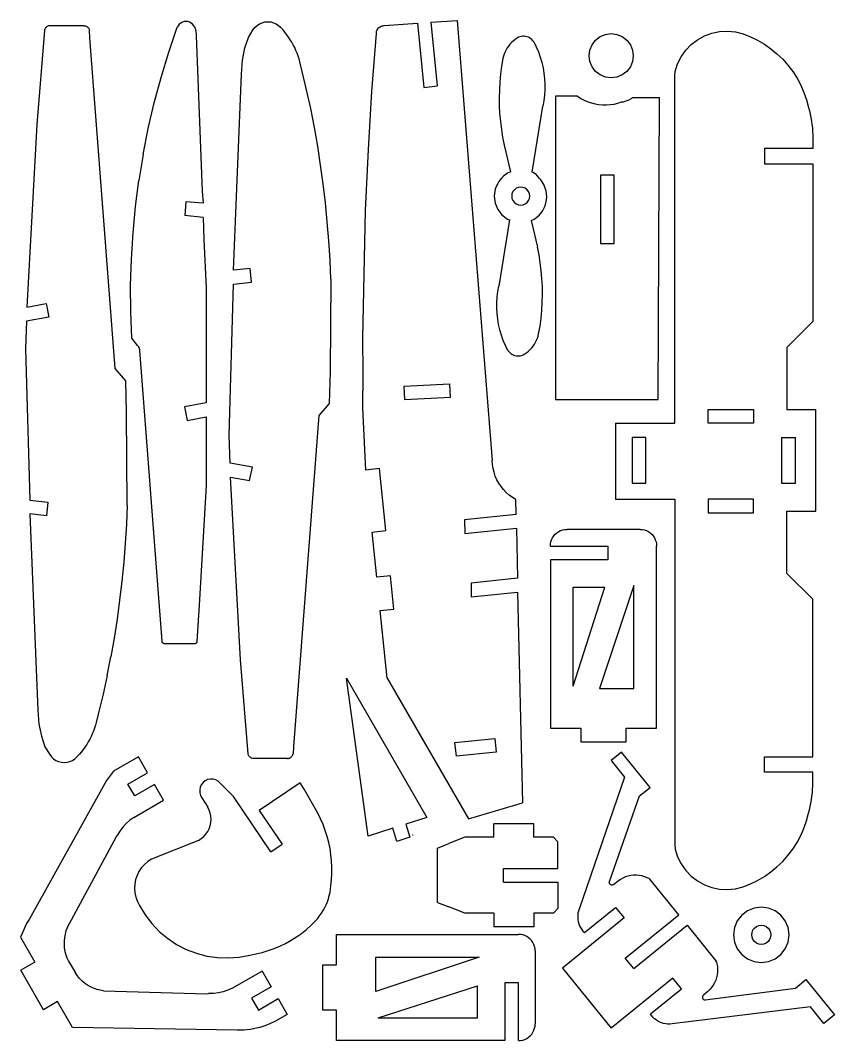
# Model space of a CAD drawing. Extents: x -201 to 201, y -128 to 128.
# Drawn here: x -200.9 to 0.4, y -126.2 to 126 of the extents above; entities that cross this region are included whole.
import ezdxf

# ---------------------------------------------------------------- set-up
doc = ezdxf.new("R2010")
doc.units = 0
doc.header["$MEASUREMENT"] = 0
doc.layers.get('0').update_dxf_attribs({"linetype": 'CONTINUOUS'})

msp = doc.modelspace()

# ---------------------------------------------------------------- linework, layer by layer
for p, q in [((-194.94, 123.69), (-194.98, 123.53)), ((-194.88, 123.85), (-194.94, 123.69)), ((-194.8, 124.01), (-194.88, 123.85)), ((-194.71, 124.15), (-194.8, 124.01)), ((-194.59, 124.27), (-194.71, 124.15)), ((-194.47, 124.39), (-194.59, 124.27)), ((-194.32, 124.48), (-194.47, 124.39)), ((-194.17, 124.56), (-194.32, 124.48)), ((-194.01, 124.62), (-194.17, 124.56)), ((-193.85, 124.65), (-194.01, 124.62)), ((-193.68, 124.67), (-193.85, 124.65)), ((-193.5, 124.66), (-193.68, 124.67)), ((-185.23, 124.66), (-193.5, 124.66)), ((-185.23, 124.66), (-185.05, 124.65)), ((-185.05, 124.65), (-184.87, 124.62)), ((-184.87, 124.62), (-184.7, 124.56)), ((-184.7, 124.56), (-184.54, 124.48)), ((-184.54, 124.48), (-184.39, 124.38)), ((-184.39, 124.38), (-184.25, 124.26)), ((-184.25, 124.26), (-184.13, 124.12)), ((-184.13, 124.12), (-184.03, 123.97)), ((-184.03, 123.97), (-183.95, 123.81)), ((-183.95, 123.81), (-183.9, 123.64)), ((-183.9, 123.64), (-183.87, 123.48)), ((-164.25, 118.12), (-162.15, 124.29)), ((-161.93, 124.69), (-162.15, 124.29)), ((-161.64, 125.04), (-161.93, 124.69)), ((-161.29, 125.33), (-161.64, 125.04)), ((-160.89, 125.55), (-161.29, 125.33)), ((-160.45, 125.68), (-160.89, 125.55)), ((-159.99, 125.73), (-160.45, 125.68)), ((-159.54, 125.68), (-159.99, 125.73)), ((-159.1, 125.55), (-159.54, 125.68)), ((-158.7, 125.33), (-159.1, 125.55)), ((-158.34, 125.04), (-158.7, 125.33)), ((-158.05, 124.69), (-158.34, 125.04)), ((-157.84, 124.29), (-158.05, 124.69)), ((-157.84, 124.29), (-157.78, 124.12)), ((-157.78, 124.12), (-157.72, 123.95)), ((-157.72, 123.95), (-157.67, 123.77)), ((-157.67, 123.77), (-157.63, 123.6)), ((-157.63, 123.6), (-157.59, 123.42)), ((-144.5, 121.75), (-143.34, 123.72)), ((-143.34, 123.72), (-142.9, 124.28)), ((-142.9, 124.28), (-142.38, 124.76)), ((-142.38, 124.76), (-141.79, 125.14)), ((-141.79, 125.14), (-141.14, 125.43)), ((-141.14, 125.43), (-140.46, 125.6)), ((-140.46, 125.6), (-139.75, 125.66)), ((-139.75, 125.66), (-139.05, 125.6)), ((-139.05, 125.6), (-138.36, 125.43)), ((-138.36, 125.43), (-137.71, 125.14)), ((-137.71, 125.14), (-137.12, 124.76)), ((-137.12, 124.76), (-136.6, 124.28)), ((-136.6, 124.28), (-135.99, 123.62)), ((-135.51, 123.05), (-135.99, 123.62)), ((-112.78, 123.47), (-112.67, 123.71)), ((-112.67, 123.71), (-112.53, 123.92)), ((-112.53, 123.92), (-112.37, 124.12)), ((-112.37, 124.12), (-112.17, 124.29)), ((-112.17, 124.29), (-111.96, 124.44)), ((-111.96, 124.44), (-111.73, 124.55)), ((-111.73, 124.55), (-111.49, 124.63)), ((-111.49, 124.63), (-111.24, 124.68)), ((-111.24, 124.68), (-110.98, 124.7)), ((-110.98, 124.7), (-102.77, 125.29)), ((-102.77, 125.29), (-101.14, 109.43)), ((-99.4, 125.53), (-92.96, 125.99)), ((-97.78, 109.78), (-99.4, 125.53)), ((-92.96, 125.99), (-84.29, 17.17)), ((-194.98, 123.53), (-196.85, 100.28)), ((-183.74, 121.69), (-183.87, 123.48)), ((-177.52, 39.91), (-183.74, 121.69)), ((-157.59, 123.42), (-157.55, 123.24)), ((-157.55, 123.24), (-157.52, 123.06)), ((-157.52, 123.06), (-157.5, 122.88)), ((-157.5, 122.88), (-157.48, 122.7)), ((-157.48, 122.7), (-157.47, 122.52)), ((-157.47, 122.52), (-157.46, 122.34)), ((-157.46, 122.34), (-157.46, 122.16)), ((-157.46, 122.16), (-155.97, 83.8)), ((-145.41, 119.2), (-144.5, 121.75)), ((-135.05, 122.46), (-135.51, 123.05)), ((-134.61, 121.85), (-135.05, 122.46)), ((-134.2, 121.23), (-134.61, 121.85)), ((-133.81, 120.59), (-134.2, 121.23)), ((-114.01, 108.43), (-112.91, 122.72)), ((-112.91, 122.72), (-112.9, 122.97)), ((-112.9, 122.97), (-112.85, 123.23)), ((-112.85, 123.23), (-112.78, 123.47)), ((-78.68, 121.22), (-79.12, 120.87)), ((-78.23, 121.54), (-78.68, 121.22)), ((-77.75, 121.82), (-78.23, 121.54)), ((-77.41, 121.95), (-77.75, 121.82)), ((-77.07, 122.03), (-77.41, 121.95)), ((-76.72, 122.07), (-77.07, 122.03)), ((-76.36, 122.07), (-76.72, 122.07)), ((-76.01, 122.03), (-76.36, 122.07)), ((-75.67, 121.94), (-76.01, 122.03)), ((-75.33, 121.82), (-75.67, 121.94)), ((-75.02, 121.66), (-75.33, 121.82)), ((-74.72, 121.47), (-75.02, 121.66)), ((-74.45, 121.24), (-74.72, 121.47)), ((-74.21, 120.98), (-74.45, 121.24)), ((-59.59, 119.99), (-58.72, 121.12)), ((-58.72, 121.12), (-57.59, 121.99)), ((-57.59, 121.99), (-56.27, 122.54)), ((-56.27, 122.54), (-54.86, 122.73)), ((-54.86, 122.73), (-53.44, 122.54)), ((-53.44, 122.54), (-52.12, 121.99)), ((-52.12, 121.99), (-50.99, 121.12)), ((-50.99, 121.12), (-50.12, 119.99)), ((-35.07, 120.01), (-33.52, 121.21)), ((-33.52, 121.21), (-31.81, 122.16)), ((-31.81, 122.16), (-29.97, 122.84)), ((-29.97, 122.84), (-28.05, 123.24)), ((-28.05, 123.24), (-26.1, 123.35)), ((-26.1, 123.35), (-24.15, 123.16)), ((-24.15, 123.16), (-22.24, 122.68)), ((-22.24, 122.68), (-20.44, 121.93)), ((-20.44, 121.93), (-18.67, 121.08)), ((-18.67, 121.08), (-16.98, 120.09)), ((-146.01, 116.15), (-145.41, 119.2)), ((-133.45, 119.93), (-133.81, 120.59)), ((-133.11, 119.26), (-133.45, 119.93)), ((-132.8, 118.58), (-133.11, 119.26)), ((-132.52, 117.89), (-132.8, 118.58)), ((-80.85, 118.7), (-81.09, 118.2)), ((-80.56, 119.18), (-80.85, 118.7)), ((-80.25, 119.64), (-80.56, 119.18)), ((-79.9, 120.08), (-80.25, 119.64)), ((-79.52, 120.49), (-79.9, 120.08)), ((-79.12, 120.87), (-79.52, 120.49)), ((-74, 120.7), (-74.21, 120.98)), ((-74, 120.7), (-73.39, 119.47)), ((-73.39, 119.47), (-72.86, 118.22)), ((-60.33, 117.26), (-60.14, 118.67)), ((-60.14, 118.67), (-59.59, 119.99)), ((-50.12, 119.99), (-49.57, 118.67)), ((-49.57, 118.67), (-49.39, 117.26)), ((-37.56, 116.99), (-36.43, 118.6)), ((-36.43, 118.6), (-35.07, 120.01)), ((-16.98, 120.09), (-15.38, 118.98)), ((-15.38, 118.98), (-13.86, 117.74)), ((-166.14, 111.88), (-164.25, 118.12)), ((-146.28, 112.74), (-146.01, 116.15)), ((-132.26, 117.18), (-132.52, 117.89)), ((-132.03, 116.47), (-132.26, 117.18)), ((-131.83, 115.75), (-132.03, 116.47)), ((-81.61, 116.61), (-81.94, 114.68)), ((-81.47, 117.15), (-81.61, 116.61)), ((-81.3, 117.68), (-81.47, 117.15)), ((-81.09, 118.2), (-81.3, 117.68)), ((-72.86, 118.22), (-72.4, 116.93)), ((-72.4, 116.93), (-72.02, 115.62)), ((-60.14, 115.84), (-60.33, 117.26)), ((-49.39, 117.26), (-49.57, 115.84)), ((-38.43, 115.24), (-37.56, 116.99)), ((-13.86, 117.74), (-12.45, 116.38)), ((-12.45, 116.38), (-11.15, 114.92)), ((-131.23, 113.39), (-131.83, 115.75)), ((-81.94, 114.68), (-82.2, 112.74)), ((-72.02, 115.62), (-71.71, 114.29)), ((-71.71, 114.29), (-71.48, 112.94)), ((-59.59, 114.52), (-60.14, 115.84)), ((-58.72, 113.39), (-59.59, 114.52)), ((-50.12, 114.52), (-50.99, 113.39)), ((-49.57, 115.84), (-50.12, 114.52)), ((-39.04, 113.38), (-38.43, 115.24)), ((-11.15, 114.92), (-9.97, 113.36)), ((-167.82, 105.59), (-166.14, 111.88)), ((-148.27, 64.21), (-146.28, 112.74)), ((-130.15, 108.8), (-131.23, 113.39)), ((-82.2, 112.74), (-82.39, 110.78)), ((-71.48, 112.94), (-71.33, 111.58)), ((-71.33, 111.58), (-71.26, 110.22)), ((-57.59, 112.52), (-58.72, 113.39)), ((-56.27, 111.98), (-57.59, 112.52)), ((-54.86, 111.79), (-56.27, 111.98)), ((-53.44, 111.98), (-54.86, 111.79)), ((-52.12, 112.52), (-53.44, 111.98)), ((-50.99, 113.39), (-52.12, 112.52)), ((-39.15, 112.29), (-39.04, 113.38)), ((-39.15, 26.41), (-39.15, 112.29)), ((-9.97, 113.36), (-8.91, 111.71)), ((-8.91, 111.71), (-7.99, 109.99)), ((-129.15, 104.18), (-130.15, 108.8)), ((-101.14, 109.43), (-97.78, 109.78)), ((-82.51, 108.83), (-82.55, 106.87)), ((-82.39, 110.78), (-82.51, 108.83)), ((-71.27, 108.85), (-71.35, 107.49)), ((-71.26, 110.22), (-71.27, 108.85)), ((-7.99, 109.99), (-7.21, 108.19)), ((-114.84, 94.08), (-114.01, 108.43)), ((-82.55, 106.87), (-82.53, 104.91)), ((-71.52, 106.13), (-71.76, 104.79)), ((-71.35, 107.49), (-71.52, 106.13)), ((-63.15, 107.23), (-68.59, 107.23)), ((-68.59, 107.23), (-68.59, 32.25)), ((-63.15, 107.23), (-62.35, 106.71)), ((-62.35, 106.71), (-61.52, 106.26)), ((-61.52, 106.26), (-60.65, 105.88)), ((-51.84, 105.9), (-51.6, 105.95)), ((-51.6, 105.95), (-51.37, 106.01)), ((-51.37, 106.01), (-51.14, 106.08)), ((-51.14, 106.08), (-50.91, 106.16)), ((-50.91, 106.16), (-50.69, 106.25)), ((-50.69, 106.25), (-50.47, 106.35)), ((-50.47, 106.35), (-50.26, 106.46)), ((-50.26, 106.46), (-50.05, 106.58)), ((-50.05, 106.58), (-49.85, 106.71)), ((-49.85, 106.71), (-49.65, 106.85)), ((-42.9, 106.85), (-49.65, 106.85)), ((-43.25, 32.25), (-42.9, 106.85)), ((-7.21, 108.19), (-6.57, 106.35)), ((-6.57, 106.35), (-6.07, 104.45)), ((-169.3, 99.24), (-167.82, 105.59)), ((-128.25, 99.55), (-129.15, 104.18)), ((-82.53, 104.91), (-82.43, 102.95)), ((-74.37, 88.46), (-71.76, 104.79)), ((-60.65, 105.88), (-59.75, 105.58)), ((-59.75, 105.58), (-58.84, 105.34)), ((-58.84, 105.34), (-57.9, 105.19)), ((-57.9, 105.19), (-56.96, 105.1)), ((-56.96, 105.1), (-56.01, 105.1)), ((-56.01, 105.1), (-55.07, 105.17)), ((-55.07, 105.17), (-54.13, 105.32)), ((-54.13, 105.32), (-53.21, 105.54)), ((-53.21, 105.54), (-52.31, 105.84)), ((-52.31, 105.84), (-52.07, 105.87)), ((-52.07, 105.87), (-51.84, 105.9)), ((-6.07, 104.45), (-5.85, 103.62)), ((-5.85, 103.62), (-5.66, 102.79)), ((-82.43, 102.95), (-82.26, 101)), ((-82.26, 101), (-82.01, 99.05)), ((-5.66, 102.79), (-5.49, 101.95)), ((-5.49, 101.95), (-5.34, 101.11)), ((-5.34, 101.11), (-5.21, 100.27)), ((-196.85, 100.28), (-199.3, 55.11)), ((-170.56, 92.85), (-169.3, 99.24)), ((-127.43, 94.9), (-128.25, 99.55)), ((-82.01, 99.05), (-81.7, 97.12)), ((-5.21, 100.27), (-5.11, 99.42)), ((-5.11, 99.42), (-5.04, 98.56)), ((-5.04, 98.56), (-4.99, 97.71)), ((-81.7, 97.12), (-81.31, 95.19)), ((-4.99, 97.71), (-4.96, 96.85)), ((-4.96, 96), (-4.98, 95.14)), ((-4.96, 96.85), (-4.96, 96)), ((-126.7, 90.24), (-127.43, 94.9)), ((-115.59, 79.03), (-114.84, 94.08)), ((-81.31, 95.19), (-79.73, 88.57)), ((-16.96, 94.29), (-16.96, 90.54)), ((-5.02, 94.29), (-16.96, 94.29)), ((-4.98, 95.14), (-5.02, 94.29)), ((-170.56, 92.85), (-171.61, 86.41)), ((-126.05, 85.56), (-126.7, 90.24)), ((-79.73, 88.57), (-80.5, 88.25)), ((-74.15, 88.38), (-74.37, 88.46)), ((-73.36, 87.81), (-74.15, 88.38)), ((-16.96, 90.54), (-5.02, 90.54)), ((-5.02, 90.54), (-5.02, 51.54)), ((-172.45, 79.95), (-171.61, 86.41)), ((-82.63, 86.13), (-82.91, 85.69)), ((-82.32, 86.55), (-82.63, 86.13)), ((-81.99, 86.96), (-82.32, 86.55)), ((-81.64, 87.34), (-81.99, 86.96)), ((-81.49, 87.49), (-81.64, 87.34)), ((-80.5, 88.25), (-81.49, 87.49)), ((-73.23, 87.7), (-73.36, 87.81)), ((-72.88, 87.33), (-73.23, 87.7)), ((-72.55, 86.95), (-72.88, 87.33)), ((-72.24, 86.54), (-72.55, 86.95)), ((-71.96, 86.12), (-72.24, 86.54)), ((-71.7, 85.69), (-71.96, 86.12)), ((-57.52, 87.75), (-57.52, 70.82)), ((-54.15, 87.75), (-57.52, 87.75)), ((-54.15, 70.82), (-54.15, 87.75)), ((-155.97, 83.8), (-155.77, 80.79)), ((-125.5, 80.87), (-126.05, 85.56)), ((-83.57, 84.25), (-83.79, 82.55)), ((-83.14, 85.28), (-83.57, 84.25)), ((-82.91, 85.69), (-83.14, 85.28)), ((-79.15, 83.67), (-79.38, 83.13)), ((-78.8, 84.13), (-79.15, 83.67)), ((-78.33, 84.49), (-78.8, 84.13)), ((-77.79, 84.71), (-78.33, 84.49)), ((-77.21, 84.79), (-77.79, 84.71)), ((-76.63, 84.71), (-77.21, 84.79)), ((-76.09, 84.49), (-76.63, 84.71)), ((-75.63, 84.13), (-76.09, 84.49)), ((-75.27, 83.67), (-75.63, 84.13)), ((-75.05, 83.13), (-75.27, 83.67)), ((-71.46, 85.24), (-71.7, 85.69)), ((-71.25, 84.78), (-71.46, 85.24)), ((-71.07, 84.31), (-71.25, 84.78)), ((-70.91, 83.83), (-71.07, 84.31)), ((-70.82, 83.1), (-70.91, 83.83)), ((-159.99, 81.16), (-160.27, 77.79)), ((-155.77, 80.79), (-159.99, 81.16)), ((-125.04, 76.17), (-125.5, 80.87)), ((-83.79, 82.55), (-83.57, 80.84)), ((-83.57, 80.84), (-82.91, 79.26)), ((-79.38, 83.13), (-79.45, 82.55)), ((-79.45, 82.55), (-79.38, 81.97)), ((-79.38, 81.97), (-79.15, 81.43)), ((-79.15, 81.43), (-78.8, 80.96)), ((-78.8, 80.96), (-78.33, 80.61)), ((-76.09, 80.61), (-75.63, 80.96)), ((-75.63, 80.96), (-75.27, 81.43)), ((-75.27, 81.43), (-75.05, 81.97)), ((-74.97, 82.55), (-75.05, 83.13)), ((-75.05, 81.97), (-74.97, 82.55)), ((-71.2, 80.19), (-71, 80.9)), ((-71, 80.9), (-70.86, 81.63)), ((-70.86, 81.63), (-70.8, 82.36)), ((-70.8, 82.36), (-70.82, 83.1)), ((-173.07, 73.46), (-172.45, 79.95)), ((-116.24, 47.46), (-115.59, 79.03)), ((-82.91, 79.26), (-81.87, 77.89)), ((-78.33, 80.61), (-77.79, 80.38)), ((-77.79, 80.38), (-77.21, 80.3)), ((-77.21, 80.3), (-76.63, 80.38)), ((-76.63, 80.38), (-76.09, 80.61)), ((-72.56, 77.89), (-71.82, 78.86)), ((-71.82, 78.86), (-71.47, 79.51)), ((-71.47, 79.51), (-71.2, 80.19)), ((-155.77, 77.3), (-160.27, 77.79)), ((-155.77, 77.3), (-155.6, 71.8)), ((-124.66, 71.47), (-125.04, 76.17)), ((-80.02, 76.65), (-82.63, 60.33)), ((-81.87, 77.89), (-80.5, 76.85)), ((-80.5, 76.85), (-80.02, 76.65)), ((-74.66, 76.54), (-73.92, 76.85)), ((-74.66, 76.54), (-73.08, 69.92)), ((-73.92, 76.85), (-73.25, 77.36)), ((-73.25, 77.36), (-73.23, 77.37)), ((-73.23, 77.37), (-73.22, 77.39)), ((-73.22, 77.39), (-72.56, 77.89)), ((-173.48, 66.96), (-173.07, 73.46)), ((-155.6, 71.8), (-155.02, 59.79)), ((-124.38, 66.76), (-124.66, 71.47)), ((-57.52, 70.82), (-54.15, 70.82)), ((-72.69, 68), (-73.08, 69.92)), ((-173.67, 60.44), (-173.48, 66.96)), ((-124.18, 62.04), (-124.38, 66.76)), ((-72.38, 66.06), (-72.69, 68)), ((-72.14, 64.12), (-72.38, 66.06)), ((-144.14, 64.66), (-148.27, 64.21)), ((-143.77, 61.29), (-144.14, 64.66)), ((-71.97, 62.16), (-72.14, 64.12)), ((-149.3, 23.41), (-148.27, 60.8)), ((-148.27, 60.8), (-143.77, 61.29)), ((-124.18, 62.04), (-124.38, 39.16)), ((-71.87, 60.21), (-71.97, 62.16)), ((-173.64, 53.93), (-173.67, 60.44)), ((-155.02, 59.79), (-155.02, 31.41)), ((-83.04, 57.63), (-82.88, 58.98)), ((-82.88, 58.98), (-82.63, 60.33)), ((-71.89, 56.29), (-71.84, 58.25)), ((-71.84, 58.25), (-71.87, 60.21)), ((-199.3, 55.11), (-194.6, 55.97)), ((-194.6, 55.97), (-193.93, 52.66)), ((-83.14, 54.9), (-83.13, 56.26)), ((-83.13, 56.26), (-83.04, 57.63)), ((-72, 54.33), (-71.89, 56.29)), ((-173.4, 47.41), (-173.64, 53.93)), ((-83.06, 53.53), (-83.14, 54.9)), ((-82.91, 52.17), (-83.06, 53.53)), ((-72.19, 52.38), (-72, 54.33)), ((-199.39, 51.66), (-199.65, 44.79)), ((-193.93, 52.66), (-199.39, 51.66)), ((-82.68, 50.83), (-82.91, 52.17)), ((-82.38, 49.5), (-82.68, 50.83)), ((-72.45, 50.43), (-72.19, 52.38)), ((-5.02, 51.54), (-11.4, 45.16)), ((-81.99, 48.19), (-82.38, 49.5)), ((-81.54, 46.9), (-81.99, 48.19)), ((-73.09, 47.43), (-72.92, 47.96)), ((-72.92, 47.96), (-72.79, 48.5)), ((-72.79, 48.5), (-72.45, 50.43)), ((-171.94, 45.61), (-173.4, 47.41)), ((-171.94, 45.61), (-171.87, 45.52)), ((-171.87, 45.52), (-171.8, 45.43)), ((-171.8, 45.43), (-171.74, 45.34)), ((-116.18, 38.83), (-116.24, 47.46)), ((-81, 45.64), (-81.54, 46.9)), ((-80.4, 44.41), (-81, 45.64)), ((-74.49, 45.04), (-74.15, 45.47)), ((-74.15, 45.47), (-73.83, 45.93)), ((-73.83, 45.93), (-73.55, 46.41)), ((-73.55, 46.41), (-73.3, 46.91)), ((-73.3, 46.91), (-73.09, 47.43)), ((-199.65, 44.79), (-198.62, 7.4)), ((-171.74, 45.34), (-171.69, 45.24)), ((-171.69, 45.24), (-171.64, 45.14)), ((-171.64, 45.14), (-171.6, 45.04)), ((-171.6, 45.04), (-171.56, 44.94)), ((-171.56, 44.94), (-171.53, 44.83)), ((-171.53, 44.83), (-171.51, 44.72)), ((-171.51, 44.72), (-171.49, 44.62)), ((-171.49, 44.62), (-171.47, 44.51)), ((-171.47, 44.51), (-171.47, 44.4)), ((-171.47, 44.4), (-165.93, -27.5)), ((-80.4, 44.41), (-80.19, 44.13)), ((-80.19, 44.13), (-79.94, 43.87)), ((-79.94, 43.87), (-79.67, 43.64)), ((-79.67, 43.64), (-79.38, 43.45)), ((-79.38, 43.45), (-79.06, 43.29)), ((-79.06, 43.29), (-78.73, 43.17)), ((-78.73, 43.17), (-78.38, 43.09)), ((-78.38, 43.09), (-78.03, 43.05)), ((-78.03, 43.05), (-77.68, 43.05)), ((-77.68, 43.05), (-77.33, 43.09)), ((-77.33, 43.09), (-76.98, 43.17)), ((-76.98, 43.17), (-76.65, 43.29)), ((-76.65, 43.29), (-76.17, 43.57)), ((-76.17, 43.57), (-75.71, 43.89)), ((-75.71, 43.89), (-75.28, 44.24)), ((-75.28, 44.24), (-74.87, 44.63)), ((-74.87, 44.63), (-74.49, 45.04)), ((-11.4, 45.16), (-11.4, 29.79)), ((-174.9, 36.91), (-177.52, 39.91)), ((-124.38, 39.16), (-124.55, 31.29)), ((-116.3, 30.2), (-116.18, 38.83)), ((-174.72, 29.05), (-174.9, 36.91)), ((-106.05, 35.59), (-94.82, 36.16)), ((-105.88, 32.22), (-106.05, 35.59)), ((-94.82, 36.16), (-94.65, 32.79)), ((-94.65, 32.79), (-105.88, 32.22)), ((-155.02, 31.41), (-160.34, 30.43)), ((-160.34, 30.43), (-159.73, 27.11)), ((-124.55, 31.29), (-127.18, 28.29)), ((-68.59, 32.25), (-43.25, 32.25)), ((-174.52, 6.16), (-174.72, 29.05)), ((-159.73, 27.11), (-155.02, 27.98)), ((-155.02, 27.98), (-155.02, 11.04)), ((-127.18, 28.29), (-133.4, -53.48)), ((-115.52, 14.84), (-116.3, 30.2)), ((-30.9, 26.41), (-30.9, 29.79)), ((-30.9, 29.79), (-19.65, 29.79)), ((-19.65, 29.79), (-19.65, 26.41)), ((-11.4, 29.79), (-4.24, 29.79)), ((-4.24, 4.66), (-4.24, 29.79)), ((-53.77, 26.41), (-39.15, 26.41)), ((-53.77, 26.41), (-53.77, 7.66)), ((-19.65, 26.41), (-30.9, 26.41)), ((-149.05, 16.54), (-149.3, 23.41)), ((-46.27, 22.85), (-49.65, 22.85)), ((-49.65, 22.85), (-49.65, 11.6)), ((-46.27, 11.6), (-46.27, 22.85)), ((-12.73, 22.85), (-9.3, 22.85)), ((-12.73, 22.85), (-12.73, 11.6)), ((-9.3, 11.6), (-9.3, 22.85)), ((-143.58, 15.54), (-149.05, 16.54)), ((-144.26, 12.23), (-143.58, 15.54)), ((-112.17, 15.19), (-115.52, 14.84)), ((-110.58, -0.14), (-112.17, 15.19)), ((-112.16, 15.19), (-112.17, 15.19)), ((-84.22, 16.19), (-84.29, 17.17)), ((-84.07, 15.22), (-84.22, 16.19)), ((-83.83, 14.27), (-84.07, 15.22)), ((-148.96, 13.09), (-144.26, 12.23)), ((-146.5, -32.08), (-148.96, 13.09)), ((-83.51, 13.34), (-83.83, 14.27)), ((-83.11, 12.44), (-83.51, 13.34)), ((-155.02, 11.04), (-156.7, -18.57)), ((-82.64, 11.58), (-83.11, 12.44)), ((-82.09, 10.77), (-82.64, 11.58)), ((-81.47, 10), (-82.09, 10.77)), ((-49.65, 11.6), (-46.27, 11.6)), ((-12.73, 11.6), (-9.3, 11.6)), ((-80.79, 9.29), (-81.47, 10)), ((-80.06, 8.65), (-80.79, 9.29)), ((-79.26, 8.06), (-80.06, 8.65)), ((-78.43, 7.55), (-79.26, 8.06)), ((-53.77, 7.66), (-39.15, 7.66)), ((-39.15, 7.66), (-39.15, -77.84)), ((-30.9, 7.66), (-30.9, 4.29)), ((-19.65, 7.66), (-30.9, 7.66)), ((-19.65, 4.29), (-19.65, 7.66)), ((-198.62, 7.4), (-194.12, 6.91)), ((-194.12, 6.91), (-194.48, 3.55)), ((-174.52, 6.16), (-174.72, 1.45)), ((-78.35, 3.85), (-78.43, 7.55)), ((-194.48, 3.55), (-198.62, 4)), ((-198.62, 4), (-196.63, -44.54)), ((-78.35, 3.85), (-91.12, 2.53)), ((-91.12, 2.53), (-91.06, -0.85)), ((-30.9, 4.29), (-19.65, 4.29)), ((-11.4, -10.71), (-11.4, 4.66)), ((-11.4, 4.66), (-4.24, 4.66)), ((-174.72, 1.45), (-175.01, -3.26)), ((-91.06, -0.85), (-78.27, 0.46)), ((-78.27, 0.46), (-78, -11.92)), ((-67.35, -0.15), (-66.84, 0.02)), ((-66.84, 0.02), (-66.31, 0.13)), ((-66.31, 0.13), (-65.77, 0.16)), ((-47.71, 0.16), (-65.77, 0.16)), ((-47.71, 0.16), (-47.18, 0.13)), ((-47.18, 0.13), (-46.65, 0.02)), ((-46.65, 0.02), (-46.14, -0.15)), ((-113.94, -0.49), (-110.58, -0.14)), ((-112.79, -11.68), (-113.94, -0.49)), ((-69.76, -2.89), (-69.59, -2.38)), ((-69.59, -2.38), (-69.35, -1.9)), ((-69.35, -1.9), (-69.05, -1.45)), ((-69.05, -1.45), (-68.69, -1.04)), ((-68.69, -1.04), (-68.29, -0.69)), ((-68.29, -0.69), (-67.84, -0.39)), ((-67.84, -0.39), (-67.35, -0.15)), ((-46.14, -0.15), (-45.66, -0.39)), ((-45.66, -0.39), (-45.22, -0.69)), ((-45.22, -0.69), (-44.82, -1.05)), ((-44.82, -1.05), (-44.47, -1.45)), ((-44.47, -1.45), (-44.17, -1.9)), ((-44.17, -1.9), (-43.94, -2.39)), ((-43.94, -2.39), (-43.77, -2.9)), ((-175.01, -3.26), (-175.38, -7.97)), ((-69.9, -3.96), (-69.86, -3.42)), ((-69.9, -3.96), (-55.65, -3.96)), ((-69.86, -3.42), (-69.76, -2.89)), ((-55.65, -3.96), (-55.65, -7.34)), ((-43.77, -2.9), (-43.68, -3.42)), ((-43.68, -3.42), (-43.65, -3.96)), ((-43.65, -48.96), (-43.65, -3.96)), ((-55.65, -7.34), (-69.9, -7.34)), ((-69.9, -7.34), (-69.9, -48.96)), ((-175.38, -7.97), (-175.85, -12.67)), ((-109.43, -11.33), (-112.79, -11.68)), ((-108.58, -19.54), (-109.43, -11.33)), ((-78, -11.92), (-89.5, -13.1)), ((-5.02, -17.09), (-11.4, -10.71)), ((-175.85, -12.67), (-176.4, -17.36)), ((-89.5, -13.1), (-89.45, -16.51)), ((-64.27, -38.62), (-64.27, -14.09)), ((-64.27, -14.09), (-56.4, -14.09)), ((-64.27, -38.62), (-56.4, -14.09)), ((-49.27, -13.71), (-57.77, -39.21)), ((-49.27, -39.21), (-49.27, -13.71)), ((-176.4, -17.36), (-177.04, -22.03)), ((-89.45, -16.51), (-78.04, -15.33)), ((-78.04, -15.33), (-76.8, -67.41)), ((-5.02, -56.09), (-5.02, -17.09)), ((-156.7, -18.57), (-157.27, -27.59)), ((-111.94, -19.89), (-108.58, -19.54)), ((-110.21, -36.63), (-111.94, -19.89)), ((-177.04, -22.03), (-177.77, -26.7)), ((-177.77, -26.7), (-178.59, -31.35)), ((-165.91, -27.59), (-165.93, -27.5)), ((-165.88, -27.68), (-165.91, -27.59)), ((-165.84, -27.76), (-165.88, -27.68)), ((-157.3, -27.67), (-157.33, -27.75)), ((-157.27, -27.59), (-157.3, -27.67)), ((-165.78, -27.84), (-165.84, -27.76)), ((-165.72, -27.91), (-165.78, -27.84)), ((-165.66, -27.97), (-165.72, -27.91)), ((-165.58, -28.02), (-165.66, -27.97)), ((-165.5, -28.07), (-165.58, -28.02)), ((-165.42, -28.11), (-165.5, -28.07)), ((-165.33, -28.13), (-165.42, -28.11)), ((-165.24, -28.15), (-165.33, -28.13)), ((-165.15, -28.16), (-165.24, -28.15)), ((-158.03, -28.16), (-165.15, -28.16)), ((-157.95, -28.16), (-158.03, -28.16)), ((-157.86, -28.15), (-157.95, -28.16)), ((-157.78, -28.12), (-157.86, -28.15)), ((-157.7, -28.09), (-157.78, -28.12)), ((-157.62, -28.05), (-157.7, -28.09)), ((-157.55, -28.01), (-157.62, -28.05)), ((-157.49, -27.95), (-157.55, -28.01)), ((-157.43, -27.89), (-157.49, -27.95)), ((-157.38, -27.82), (-157.43, -27.89)), ((-157.33, -27.75), (-157.38, -27.82)), ((-179.5, -35.98), (-178.59, -31.35)), ((-144.63, -55.32), (-146.5, -32.08)), ((-179.5, -35.98), (-180.49, -40.59)), ((-120.34, -36.63), (-100.44, -71.08)), ((-114.96, -75.68), (-120.34, -36.63)), ((-110.21, -36.63), (-90.16, -71.36)), ((-57.77, -39.21), (-49.27, -39.21)), ((-180.49, -40.59), (-181.58, -45.19)), ((-196.63, -44.54), (-196.35, -47.95)), ((-181.58, -45.19), (-182.18, -47.54)), ((-182.18, -47.54), (-182.38, -48.27)), ((-196.35, -47.95), (-195.75, -50.99)), ((-183.15, -50.38), (-183.46, -51.06)), ((-182.86, -49.68), (-183.15, -50.38)), ((-182.61, -48.98), (-182.86, -49.68)), ((-182.38, -48.27), (-182.61, -48.98)), ((-69.9, -48.96), (-62.4, -48.96)), ((-62.4, -48.96), (-62.4, -52.34)), ((-51.15, -52.34), (-51.15, -48.96)), ((-51.15, -48.96), (-43.65, -48.96)), ((-195.75, -50.99), (-194.85, -53.55)), ((-184.16, -52.38), (-184.54, -53.02)), ((-183.79, -51.73), (-184.16, -52.38)), ((-183.46, -51.06), (-183.79, -51.73)), ((-93.48, -52.53), (-83.65, -51.51)), ((-93.13, -55.89), (-93.48, -52.53)), ((-83.65, -51.51), (-83.3, -54.87)), ((-62.4, -52.34), (-51.15, -52.34)), ((-194.85, -53.55), (-193.68, -55.52)), ((-186.95, -56.08), (-186.34, -55.42)), ((-185.85, -54.85), (-186.34, -55.42)), ((-185.39, -54.26), (-185.85, -54.85)), ((-184.96, -53.65), (-185.39, -54.26)), ((-184.54, -53.02), (-184.96, -53.65)), ((-144.59, -55.49), (-144.63, -55.32)), ((-133.61, -55.6), (-133.55, -55.43)), ((-133.55, -55.43), (-133.52, -55.28)), ((-133.4, -53.48), (-133.52, -55.28)), ((-83.3, -54.87), (-93.13, -55.89)), ((-52.28, -54.87), (-54.9, -57)), ((-45.2, -63.61), (-52.28, -54.87)), ((-193.68, -55.52), (-193.25, -56.08)), ((-193.25, -56.08), (-192.73, -56.55)), ((-192.73, -56.55), (-192.13, -56.94)), ((-192.13, -56.94), (-191.49, -57.22)), ((-191.49, -57.22), (-190.8, -57.4)), ((-190.8, -57.4), (-190.1, -57.46)), ((-190.1, -57.46), (-189.39, -57.4)), ((-189.39, -57.4), (-188.71, -57.22)), ((-188.71, -57.22), (-188.06, -56.94)), ((-188.06, -56.94), (-187.47, -56.55)), ((-187.47, -56.55), (-186.95, -56.08)), ((-171.72, -56.08), (-177.89, -59.64)), ((-169.47, -59.98), (-171.72, -56.08)), ((-144.54, -55.65), (-144.59, -55.49)), ((-144.46, -55.8), (-144.54, -55.65)), ((-144.36, -55.94), (-144.46, -55.8)), ((-144.25, -56.07), (-144.36, -55.94)), ((-144.12, -56.18), (-144.25, -56.07)), ((-143.98, -56.28), (-144.12, -56.18)), ((-143.83, -56.36), (-143.98, -56.28)), ((-143.67, -56.41), (-143.83, -56.36)), ((-143.5, -56.45), (-143.67, -56.41)), ((-143.33, -56.47), (-143.5, -56.45)), ((-143.16, -56.46), (-143.33, -56.47)), ((-134.88, -56.46), (-143.16, -56.46)), ((-134.88, -56.46), (-134.7, -56.45)), ((-134.7, -56.45), (-134.52, -56.41)), ((-134.52, -56.41), (-134.35, -56.36)), ((-134.35, -56.36), (-134.19, -56.27)), ((-134.19, -56.27), (-134.04, -56.17)), ((-134.04, -56.17), (-133.91, -56.05)), ((-133.91, -56.05), (-133.79, -55.92)), ((-133.79, -55.92), (-133.69, -55.77)), ((-133.69, -55.77), (-133.61, -55.6)), ((-54.9, -57), (-51.6, -61.08)), ((-16.96, -59.84), (-16.96, -56.09)), ((-16.96, -56.09), (-5.02, -56.09)), ((-177.89, -59.64), (-179.67, -61.88)), ((-174.34, -62.79), (-169.47, -59.98)), ((-5.02, -59.84), (-16.96, -59.84)), ((-4.98, -60.69), (-5.02, -59.84)), ((-179.67, -61.88), (-198.77, -96.29)), ((-172.65, -65.71), (-174.34, -62.79)), ((-167.78, -62.9), (-172.65, -65.71)), ((-165.53, -66.8), (-167.78, -62.9)), ((-156.2, -62.95), (-156.48, -63.58)), ((-155.78, -62.41), (-156.2, -62.95)), ((-155.25, -61.99), (-155.78, -62.41)), ((-154.63, -61.69), (-155.25, -61.99)), ((-153.96, -61.56), (-154.63, -61.69)), ((-153.28, -61.58), (-153.96, -61.56)), ((-152.62, -61.76), (-153.28, -61.58)), ((-152.02, -62.09), (-152.62, -61.76)), ((-148.27, -65.84), (-152.02, -62.09)), ((-131.77, -62.46), (-141.86, -69.29)), ((-130.74, -64.02), (-131.77, -62.46)), ((-51.6, -61.08), (-62.81, -93.73)), ((-4.99, -63.26), (-4.96, -62.4)), ((-4.96, -61.55), (-4.98, -60.69)), ((-4.96, -62.4), (-4.96, -61.55)), ((-156.48, -63.58), (-156.6, -64.25)), ((-156.6, -64.25), (-156.57, -64.93)), ((-156.57, -64.93), (-156.38, -65.58)), ((-127.41, -69.99), (-130.74, -64.02)), ((-47.82, -65.74), (-45.2, -63.61)), ((-5.21, -65.81), (-5.11, -64.96)), ((-5.11, -64.96), (-5.04, -64.11)), ((-5.04, -64.11), (-4.99, -63.26)), ((-172.86, -71.03), (-165.53, -66.8)), ((-156.38, -65.58), (-156.04, -66.17)), ((-156.04, -66.17), (-154.6, -68.5)), ((-139.01, -79.53), (-148.27, -65.84)), ((-90.16, -71.36), (-76.8, -67.41)), ((-55.29, -86.91), (-47.82, -65.74)), ((-5.66, -68.34), (-5.49, -67.5)), ((-5.49, -67.5), (-5.34, -66.66)), ((-5.34, -66.66), (-5.21, -65.81)), ((-154.24, -69.21), (-154.6, -68.5)), ((-153.98, -69.96), (-154.24, -69.21)), ((-153.82, -70.74), (-153.98, -69.96)), ((-141.86, -69.29), (-136.21, -77.64)), ((-126.72, -71.38), (-127.41, -69.99)), ((-6.57, -71.89), (-6.07, -70)), ((-6.07, -70), (-5.85, -69.17)), ((-5.85, -69.17), (-5.66, -68.34)), ((-174.78, -72.56), (-175.62, -73.47)), ((-173.86, -71.75), (-174.78, -72.56)), ((-172.86, -71.03), (-173.86, -71.75)), ((-154.26, -73.85), (-153.99, -73.1)), ((-153.99, -73.1), (-153.83, -72.32)), ((-153.83, -72.32), (-153.77, -71.53)), ((-153.77, -71.53), (-153.82, -70.74)), ((-126.1, -72.8), (-126.72, -71.38)), ((-125.56, -74.25), (-126.1, -72.8)), ((-100.44, -71.08), (-105.6, -72.71)), ((-105.6, -72.71), (-104.64, -75.95)), ((-90.16, -71.36), (-90.16, -71.37)), ((-74.02, -72.59), (-83.91, -72.59)), ((-83.91, -75.96), (-83.91, -72.59)), ((-74.02, -75.96), (-74.02, -72.59)), ((-7.21, -73.74), (-6.57, -71.89)), ((-177.19, -75.78), (-177, -75.5)), ((-176.36, -74.45), (-177, -75.5)), ((-175.62, -73.47), (-176.36, -74.45)), ((-155.61, -75.79), (-155.08, -75.2)), ((-155.08, -75.2), (-154.62, -74.55)), ((-154.62, -74.55), (-154.26, -73.85)), ((-125.09, -75.73), (-125.56, -74.25)), ((-108.82, -73.73), (-114.96, -75.68)), ((-107.86, -76.97), (-108.82, -73.73)), ((-103.84, -75.44), (-103.96, -75.45)), ((-8.91, -77.26), (-7.99, -75.53)), ((-7.99, -75.53), (-7.21, -73.74)), ((-189.35, -98.3), (-177.19, -75.78)), ((-156.9, -76.71), (-168.49, -81.32)), ((-156.9, -76.71), (-156.23, -76.29)), ((-156.23, -76.29), (-155.61, -75.79)), ((-139.01, -79.53), (-136.21, -77.64)), ((-124.7, -77.23), (-125.09, -75.73)), ((-124.38, -78.74), (-124.7, -77.23)), ((-104.64, -75.95), (-107.86, -76.97)), ((-97.82, -78.62), (-95.02, -77.51)), ((-91.08, -75.96), (-95.02, -77.51)), ((-83.91, -75.96), (-91.08, -75.96)), ((-69.15, -75.96), (-74.02, -75.96)), ((-68.02, -77.09), (-69.15, -75.96)), ((-68.02, -83.65), (-68.02, -77.09)), ((-39.15, -77.84), (-39.04, -78.92)), ((-9.97, -78.91), (-8.91, -77.26)), ((-124.14, -80.27), (-124.38, -78.74)), ((-123.98, -81.81), (-124.14, -80.27)), ((-97.82, -92.06), (-97.82, -78.62)), ((-39.04, -78.92), (-38.43, -80.79)), ((-12.45, -81.93), (-11.15, -80.47)), ((-11.15, -80.47), (-9.97, -78.91)), ((-170.26, -82.64), (-170.99, -83.46)), ((-169.42, -81.92), (-170.26, -82.64)), ((-168.49, -81.32), (-169.42, -81.92)), ((-123.9, -83.36), (-123.98, -81.81)), ((-38.43, -80.79), (-37.56, -82.54)), ((-37.56, -82.54), (-36.43, -84.14)), ((-13.86, -83.28), (-12.45, -81.93)), ((-172.1, -85.37), (-172.45, -86.42)), ((-171.61, -84.38), (-172.1, -85.37)), ((-170.99, -83.46), (-171.61, -84.38)), ((-123.98, -86.45), (-123.9, -84.91)), ((-123.9, -84.91), (-123.9, -83.36)), ((-81.52, -87.02), (-81.52, -83.65)), ((-81.52, -83.65), (-68.02, -83.65)), ((-50.67, -85.54), (-51.33, -85.75)), ((-50, -85.39), (-50.67, -85.54)), ((-49.31, -85.32), (-50, -85.39)), ((-48.62, -85.31), (-49.31, -85.32)), ((-47.93, -85.36), (-48.62, -85.31)), ((-47.25, -85.49), (-47.93, -85.36)), ((-46.58, -85.69), (-47.25, -85.49)), ((-45.94, -85.94), (-46.58, -85.69)), ((-36.43, -84.14), (-35.07, -85.56)), ((-35.07, -85.56), (-33.52, -86.75)), ((-18.67, -86.62), (-16.98, -85.64)), ((-16.98, -85.64), (-15.38, -84.52)), ((-15.38, -84.52), (-13.86, -83.28)), ((-172.65, -87.51), (-172.7, -88.61)), ((-172.45, -86.42), (-172.65, -87.51)), ((-124.24, -88.79), (-124.14, -87.99)), ((-124.14, -87.99), (-123.98, -86.45)), ((-81.52, -87.02), (-68.02, -87.02)), ((-68.02, -87.02), (-68.02, -93.59)), ((-55.32, -87.05), (-55.29, -86.91)), ((-55.31, -87.2), (-55.32, -87.05)), ((-55.28, -87.34), (-55.31, -87.2)), ((-55.22, -87.47), (-55.28, -87.34)), ((-55.13, -87.58), (-55.22, -87.47)), ((-55.01, -87.67), (-55.13, -87.58)), ((-54.88, -87.73), (-55.01, -87.67)), ((-54.74, -87.77), (-54.88, -87.73)), ((-54.6, -87.77), (-54.74, -87.77)), ((-54.46, -87.74), (-54.6, -87.77)), ((-54.33, -87.68), (-54.46, -87.74)), ((-54.21, -87.59), (-54.33, -87.68)), ((-53.14, -86.76), (-54.21, -87.59)), ((-52.57, -86.37), (-53.14, -86.76)), ((-51.97, -86.03), (-52.57, -86.37)), ((-51.33, -85.75), (-51.97, -86.03)), ((-45.49, -86.18), (-45.94, -85.94)), ((-45.49, -86.18), (-45.26, -86.34)), ((-38.17, -95.09), (-45.26, -86.34)), ((-33.52, -86.75), (-31.81, -87.7)), ((-31.81, -87.7), (-29.97, -88.39)), ((-24.15, -88.71), (-22.24, -88.23)), ((-22.24, -88.23), (-20.44, -87.47)), ((-20.44, -87.47), (-18.67, -86.62)), ((-172.7, -88.61), (-172.61, -89.71)), ((-172.61, -89.71), (-172.36, -90.79)), ((-172.36, -90.79), (-171.97, -91.83)), ((-124.77, -91.13), (-124.55, -90.36)), ((-124.55, -90.36), (-124.37, -89.58)), ((-124.37, -89.58), (-124.24, -88.79)), ((-29.97, -88.39), (-28.05, -88.78)), ((-28.05, -88.78), (-26.1, -88.89)), ((-26.1, -88.89), (-24.15, -88.71)), ((-171.97, -91.83), (-171.45, -92.8)), ((-171.45, -92.8), (-170.08, -95.11)), ((-125.68, -93.34), (-125.34, -92.62)), ((-125.34, -92.62), (-125.03, -91.88)), ((-125.03, -91.88), (-124.77, -91.13)), ((-97.82, -92.06), (-95.02, -93.16)), ((-91.08, -94.71), (-95.02, -93.16)), ((-61.47, -99.5), (-53.8, -93.28)), ((-53.8, -93.28), (-51.68, -95.9)), ((-17.74, -93.21), (-19.51, -93.44)), ((-15.96, -93.44), (-17.74, -93.21)), ((-170.08, -95.11), (-168.46, -97.25)), ((-127.43, -96.02), (-126.94, -95.39)), ((-126.94, -95.39), (-126.48, -94.73)), ((-126.48, -94.73), (-126.06, -94.05)), ((-126.06, -94.05), (-125.68, -93.34)), ((-83.91, -94.71), (-91.08, -94.71)), ((-83.91, -94.71), (-83.91, -98.09)), ((-74.02, -94.71), (-74.02, -98.09)), ((-69.15, -94.71), (-74.02, -94.71)), ((-68.02, -93.59), (-69.15, -94.71)), ((-63.07, -94.74), (-63.13, -95.26)), ((-63.13, -95.26), (-63.13, -95.78)), ((-63.13, -95.78), (-63.09, -96.3)), ((-62.97, -94.23), (-63.07, -94.74)), ((-62.81, -93.73), (-62.97, -94.23)), ((-51.38, -105.8), (-38.17, -95.09)), ((-22.59, -95.21), (-23.68, -96.63)), ((-21.16, -94.12), (-22.59, -95.21)), ((-19.51, -93.44), (-21.16, -94.12)), ((-14.31, -94.12), (-15.96, -93.44)), ((-12.89, -95.21), (-14.31, -94.12)), ((-11.8, -96.63), (-12.89, -95.21)), ((-199.42, -97.27), (-200.93, -100.66)), ((-198.77, -96.29), (-199.42, -97.27)), ((-189.35, -98.3), (-189.66, -99.09)), ((-168.46, -97.25), (-166.61, -99.2)), ((-130.22, -98.74), (-129.06, -97.71)), ((-129.06, -97.71), (-127.95, -96.62)), ((-127.95, -96.62), (-127.43, -96.02)), ((-74.02, -98.09), (-83.91, -98.09)), ((-51.68, -95.9), (-66.93, -108.27)), ((-63.09, -96.3), (-62.99, -96.81)), ((-62.99, -96.81), (-62.85, -97.31)), ((-62.85, -97.31), (-62.66, -97.8)), ((-62.66, -97.8), (-62.43, -98.27)), ((-62.43, -98.27), (-62.15, -98.71)), ((-49.25, -108.42), (-36.05, -97.71)), ((-36.05, -97.71), (-28.95, -106.46)), ((-24.36, -98.29), (-24.59, -100.06)), ((-23.68, -96.63), (-24.36, -98.29)), ((-19.42, -98.38), (-18.92, -98)), ((-18.92, -98), (-18.35, -97.77)), ((-18.35, -97.77), (-17.74, -97.68)), ((-17.74, -97.68), (-17.12, -97.77)), ((-17.12, -97.77), (-16.55, -98)), ((-16.55, -98), (-16.05, -98.38)), ((-11.11, -98.29), (-11.8, -96.63)), ((-10.88, -100.06), (-11.11, -98.29)), ((-200.93, -100.66), (-197.37, -106.83)), ((-190.06, -100.75), (-190.14, -101.6)), ((-189.9, -99.91), (-190.06, -100.75)), ((-189.66, -99.09), (-189.9, -99.91)), ((-166.61, -99.2), (-164.55, -100.93)), ((-134.02, -101.41), (-132.7, -100.59)), ((-132.7, -100.59), (-131.44, -99.7)), ((-131.44, -99.7), (-130.22, -98.74)), ((-122.77, -99.96), (-77.77, -99.96)), ((-122.77, -107.46), (-122.77, -99.96)), ((-77.24, -99.99), (-77.77, -99.96)), ((-76.71, -100.09), (-77.24, -99.99)), ((-76.2, -100.25), (-76.71, -100.09)), ((-75.72, -100.48), (-76.2, -100.25)), ((-75.27, -100.78), (-75.72, -100.48)), ((-74.86, -101.13), (-75.27, -100.78)), ((-62.15, -98.71), (-61.83, -99.12)), ((-61.83, -99.12), (-61.47, -99.5)), ((-24.59, -100.06), (-24.36, -101.84)), ((-20.11, -100.06), (-20.03, -99.45)), ((-20.03, -100.68), (-20.11, -100.06)), ((-20.03, -99.45), (-19.8, -98.87)), ((-19.8, -101.25), (-20.03, -100.68)), ((-19.8, -98.87), (-19.42, -98.38)), ((-16.05, -98.38), (-15.68, -98.87)), ((-15.68, -98.87), (-15.44, -99.45)), ((-15.44, -100.68), (-15.68, -101.25)), ((-15.44, -99.45), (-15.36, -100.06)), ((-15.36, -100.06), (-15.44, -100.68)), ((-11.11, -101.84), (-10.88, -100.06)), ((-190.14, -101.6), (-190.15, -102.46)), ((-190.15, -102.46), (-190.08, -103.31)), ((-190.08, -103.31), (-189.93, -104.15)), ((-164.55, -100.93), (-162.32, -102.42)), ((-162.32, -102.42), (-159.94, -103.66)), ((-138.2, -103.45), (-136.77, -102.84)), ((-136.77, -102.84), (-135.37, -102.17)), ((-135.37, -102.17), (-134.02, -101.41)), ((-74.5, -101.53), (-74.86, -101.13)), ((-74.2, -101.97), (-74.5, -101.53)), ((-73.96, -102.45), (-74.2, -101.97)), ((-73.79, -102.96), (-73.96, -102.45)), ((-73.68, -103.49), (-73.79, -102.96)), ((-24.36, -101.84), (-23.68, -103.49)), ((-19.42, -101.75), (-19.8, -101.25)), ((-18.92, -102.12), (-19.42, -101.75)), ((-18.35, -102.36), (-18.92, -102.12)), ((-17.74, -102.44), (-18.35, -102.36)), ((-17.12, -102.36), (-17.74, -102.44)), ((-16.55, -102.12), (-17.12, -102.36)), ((-16.05, -101.75), (-16.55, -102.12)), ((-15.68, -101.25), (-16.05, -101.75)), ((-11.8, -103.49), (-11.11, -101.84)), ((-189.93, -104.15), (-189.71, -104.98)), ((-189.71, -104.98), (-189.41, -105.78)), ((-189.41, -105.78), (-189.04, -106.55)), ((-159.94, -103.66), (-157.43, -104.62)), ((-157.43, -104.62), (-154.83, -105.3)), ((-154.83, -105.3), (-152.17, -105.68)), ((-152.17, -105.68), (-149.49, -105.77)), ((-149.49, -105.77), (-146.81, -105.56)), ((-146.81, -105.56), (-144.17, -105.06)), ((-144.17, -105.06), (-142.65, -104.78)), ((-142.65, -104.78), (-141.14, -104.41)), ((-141.14, -104.41), (-139.66, -103.97)), ((-139.66, -103.97), (-138.2, -103.45)), ((-113.02, -105.59), (-87.52, -105.59)), ((-87.52, -105.59), (-113.02, -114.09)), ((-113.02, -114.09), (-113.02, -105.59)), ((-73.65, -104.02), (-73.68, -103.49)), ((-73.65, -104.02), (-73.65, -122.09)), ((-49.25, -108.42), (-51.38, -105.8)), ((-23.68, -103.49), (-22.59, -104.91)), ((-22.59, -104.91), (-21.16, -106)), ((-14.31, -106), (-12.89, -104.91)), ((-12.89, -104.91), (-11.8, -103.49)), ((-197.37, -106.83), (-200.83, -108.82)), ((-189.04, -106.55), (-187.33, -109.5)), ((-126.15, -107.46), (-122.77, -107.46)), ((-126.15, -118.71), (-126.15, -107.46)), ((-66.93, -108.27), (-54.89, -123.13)), ((-28.84, -106.71), (-28.95, -106.46)), ((-28.84, -106.71), (-28.7, -107.2)), ((-28.7, -107.2), (-28.58, -107.88)), ((-28.58, -107.88), (-28.53, -108.57)), ((-21.16, -106), (-19.51, -106.69)), ((-19.51, -106.69), (-17.74, -106.92)), ((-17.74, -106.92), (-15.96, -106.69)), ((-15.96, -106.69), (-14.31, -106)), ((-195.2, -118.57), (-200.83, -108.82)), ((-186.85, -110.2), (-187.33, -109.5)), ((-186.31, -110.86), (-186.85, -110.2)), ((-185.71, -111.47), (-186.31, -110.86)), ((-141.16, -109.01), (-148.49, -113.25)), ((-141.16, -109.01), (-138.91, -112.91)), ((-39.63, -110.76), (-54.89, -123.13)), ((-37.5, -113.38), (-39.63, -110.76)), ((-28.78, -110.63), (-29, -111.28)), ((-28.63, -109.95), (-28.78, -110.63)), ((-28.55, -109.27), (-28.63, -109.95)), ((-28.53, -108.57), (-28.55, -109.27)), ((-185.05, -112.02), (-185.71, -111.47)), ((-184.35, -112.5), (-185.05, -112.02)), ((-183.61, -112.93), (-184.35, -112.5)), ((-182.83, -113.28), (-183.61, -112.93)), ((-182.02, -113.56), (-182.83, -113.28)), ((-148.49, -113.25), (-149.61, -113.75)), ((-138.91, -112.91), (-143.78, -115.72)), ((-112.43, -120.59), (-87.9, -112.71)), ((-87.9, -120.59), (-87.9, -112.71)), ((-81.15, -111.96), (-81.15, -126.21)), ((-77.77, -111.96), (-81.15, -111.96)), ((-77.77, -126.21), (-77.77, -111.96)), ((-45.17, -119.6), (-37.5, -113.38)), ((-31.58, -116.15), (-9.32, -113.22)), ((-30.03, -113.08), (-30.49, -113.6)), ((-29.63, -112.52), (-30.03, -113.08)), ((-29.29, -111.92), (-29.63, -112.52)), ((-29, -111.28), (-29.29, -111.92)), ((-9.32, -113.22), (-6.7, -111.09)), ((-6.7, -111.09), (0.39, -119.83)), ((-181.19, -113.76), (-182.02, -113.56)), ((-180.35, -113.89), (-181.19, -113.76)), ((-180.35, -113.89), (-154.76, -114.62)), ((-154.76, -114.62), (-154.43, -114.6)), ((-153.2, -114.57), (-154.43, -114.6)), ((-151.98, -114.42), (-153.2, -114.57)), ((-150.78, -114.14), (-151.98, -114.42)), ((-149.61, -113.75), (-150.78, -114.14)), ((-143.78, -115.72), (-142.09, -118.65)), ((-142.09, -118.65), (-137.22, -115.83)), ((-137.22, -115.83), (-134.97, -119.73)), ((-32.28, -115.3), (-32.31, -115.44)), ((-32.31, -115.44), (-32.3, -115.58)), ((-32.3, -115.58), (-32.27, -115.72)), ((-32.22, -115.17), (-32.28, -115.3)), ((-32.27, -115.72), (-32.2, -115.85)), ((-32.14, -115.05), (-32.22, -115.17)), ((-32.2, -115.85), (-32.11, -115.96)), ((-32.03, -114.96), (-32.14, -115.05)), ((-32.11, -115.96), (-32, -116.05)), ((-30.99, -114.08), (-32.03, -114.96)), ((-30.49, -113.6), (-30.99, -114.08)), ((-191.74, -116.57), (-195.2, -118.57)), ((-188.05, -122.97), (-191.74, -116.57)), ((-5.54, -117.88), (-39.81, -122.1)), ((-32, -116.05), (-31.87, -116.12)), ((-31.87, -116.12), (-31.73, -116.15)), ((-31.73, -116.15), (-31.58, -116.15)), ((-2.24, -121.96), (-5.54, -117.88)), ((-134.97, -119.73), (-138.05, -121.51)), ((-122.77, -118.71), (-126.15, -118.71)), ((-122.77, -126.21), (-122.77, -118.71)), ((-112.43, -120.59), (-87.9, -120.59)), ((-44.88, -120.02), (-45.17, -119.6)), ((-44.54, -120.42), (-44.88, -120.02)), ((-44.17, -120.79), (-44.54, -120.42)), ((-43.76, -121.11), (-44.17, -120.79)), ((0.39, -119.83), (-2.24, -121.96)), ((-147.31, -123.66), (-188.05, -122.97)), ((-144.91, -123.55), (-145.71, -123.62)), ((-144.12, -123.45), (-144.91, -123.55)), ((-143.33, -123.32), (-144.12, -123.45)), ((-142.55, -123.16), (-143.33, -123.32)), ((-141.77, -122.96), (-142.55, -123.16)), ((-141.01, -122.73), (-141.77, -122.96)), ((-140.25, -122.47), (-141.01, -122.73)), ((-139.51, -122.18), (-140.25, -122.47)), ((-138.77, -121.86), (-139.51, -122.18)), ((-138.05, -121.51), (-138.77, -121.86)), ((-73.96, -123.66), (-73.79, -123.15)), ((-73.79, -123.15), (-73.68, -122.62)), ((-73.68, -122.62), (-73.65, -122.09)), ((-43.32, -121.4), (-43.76, -121.11)), ((-42.86, -121.64), (-43.32, -121.4)), ((-42.38, -121.84), (-42.86, -121.64)), ((-41.88, -121.99), (-42.38, -121.84)), ((-41.37, -122.09), (-41.88, -121.99)), ((-40.85, -122.15), (-41.37, -122.09)), ((-40.33, -122.15), (-40.85, -122.15)), ((-39.81, -122.1), (-40.33, -122.15)), ((-146.51, -123.66), (-147.31, -123.66)), ((-145.71, -123.62), (-146.51, -123.66)), ((-77.24, -126.18), (-76.71, -126.07)), ((-76.71, -126.07), (-76.2, -125.9)), ((-76.2, -125.9), (-75.71, -125.66)), ((-75.71, -125.66), (-75.26, -125.36)), ((-75.26, -125.36), (-74.86, -125)), ((-74.86, -125), (-74.5, -124.6)), ((-74.5, -124.6), (-74.2, -124.15)), ((-74.2, -124.15), (-73.96, -123.66)), ((-81.15, -126.21), (-122.77, -126.21)), ((-77.77, -126.21), (-77.24, -126.18))]:
    msp.add_line(p, q)

doc.saveas('drawing.dxf')
